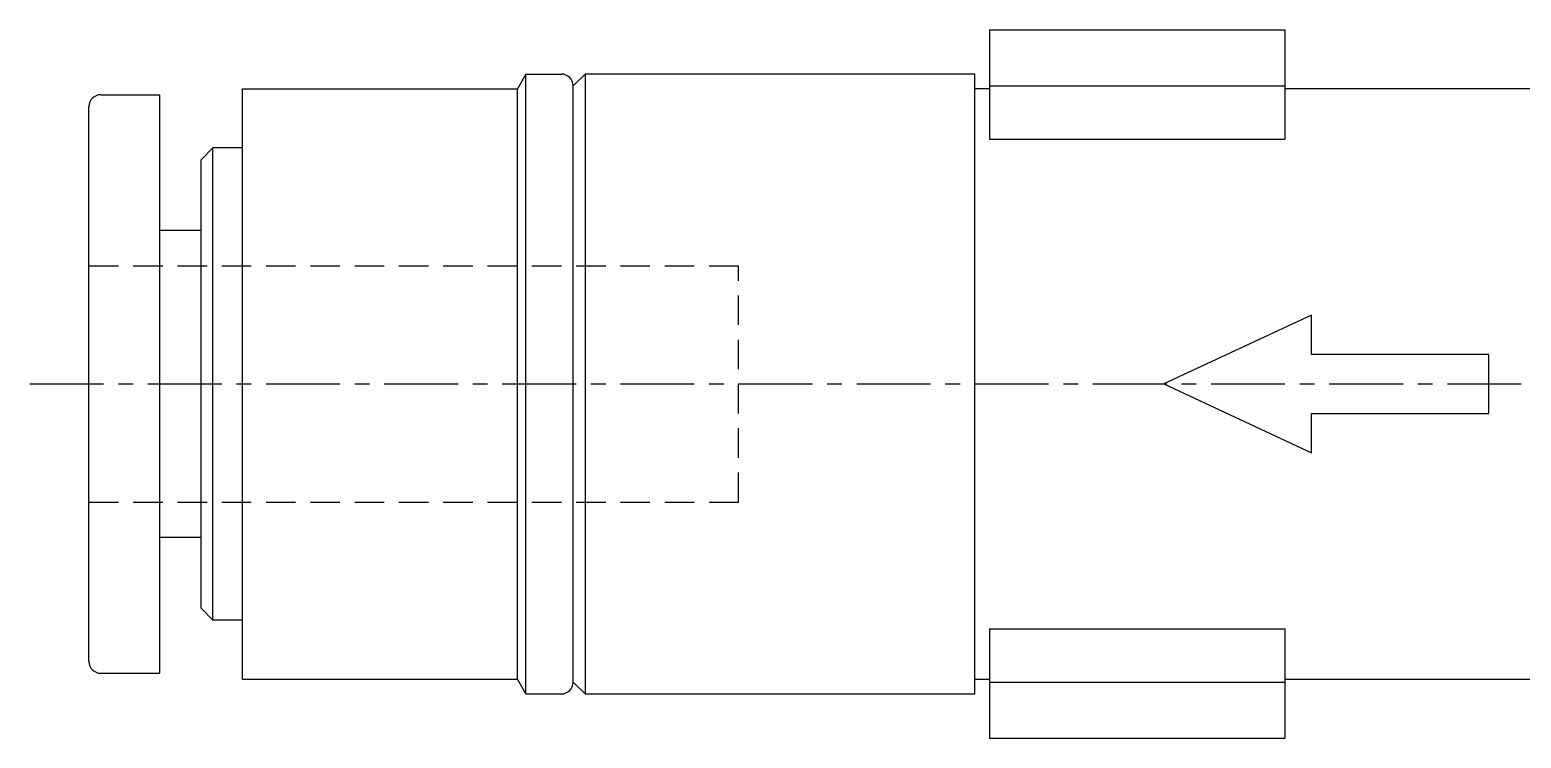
# Model space of a CAD drawing. Extents: x -1.6 to 71, y -20.2 to 60.8.
# Drawn here: x 20.47 to 45.72, y 48.77 to 60.77 of the extents above; entities that cross this region are included whole.
import ezdxf

# ---------------------------------------------------------------- set-up
doc = ezdxf.new("R2010")
doc.units = 0
doc.linetypes.add('CENTER', pattern=[2, 1.25, -0.25, 0.25, -0.25])
doc.linetypes.add('DASHED', pattern=[0.75, 0.5, -0.25])
doc.layers.get('0').update_dxf_attribs({"linetype": 'CONTINUOUS'})
doc.layers.add('CENTER', color=1, linetype='CENTER')

msp = doc.modelspace()

# ---------------------------------------------------------------- linework, layer by layer
at = {"color": 7, "linetype": 'CONTINUOUS'}
for p, q in [((36.716, 60.768), (36.716, 58.918)), ((36.716, 60.768), (41.716, 60.768)), ((41.716, 60.768), (41.716, 58.918)), ((28.866, 60.018), (28.722, 59.768)), ((28.866, 49.518), (28.866, 60.018)), ((28.866, 60.018), (29.466, 60.018)), ((29.866, 60.018), (29.666, 59.818)), ((36.466, 60.018), (29.866, 60.018)), ((29.866, 60.018), (29.866, 49.518)), ((36.466, 49.518), (36.466, 60.018)), ((21.666, 59.668), (22.666, 59.668)), ((22.666, 49.868), (22.666, 59.668)), ((24.066, 49.768), (24.066, 59.768)), ((24.066, 59.768), (28.722, 59.768)), ((28.722, 49.768), (28.722, 59.768)), ((29.666, 49.718), (29.666, 59.818)), ((29.666, 49.718), (29.666, 59.818)), ((36.716, 59.768), (36.466, 59.768)), ((36.716, 59.818), (41.716, 59.818)), ((47.716, 59.768), (41.716, 59.768)), ((21.466, 50.068), (21.466, 59.468)), ((36.716, 58.918), (41.716, 58.918)), ((23.566, 58.768), (23.366, 58.568)), ((24.066, 58.768), (23.566, 58.768)), ((23.566, 50.768), (23.566, 58.768)), ((23.366, 50.968), (23.366, 58.568)), ((23.366, 57.368), (22.666, 57.368)), ((42.166, 55.934), (39.666, 54.768)), ((42.166, 55.268), (42.166, 55.934)), ((45.166, 55.268), (42.166, 55.268)), ((45.166, 54.268), (45.166, 55.268)), ((39.666, 54.768), (42.166, 53.602)), ((42.166, 53.602), (42.166, 54.268)), ((42.166, 54.268), (45.166, 54.268)), ((23.366, 52.168), (22.666, 52.168)), ((23.566, 50.768), (23.366, 50.968)), ((24.066, 50.768), (23.566, 50.768)), ((36.716, 50.618), (41.716, 50.618)), ((36.716, 50.618), (36.716, 48.768)), ((41.716, 50.618), (41.716, 48.768)), ((21.666, 49.868), (22.666, 49.868)), ((24.066, 49.768), (28.722, 49.768)), ((28.866, 49.518), (28.722, 49.768)), ((36.466, 49.768), (36.716, 49.768)), ((41.716, 49.768), (47.716, 49.768)), ((28.866, 49.518), (29.466, 49.518)), ((29.666, 49.718), (29.866, 49.518)), ((29.866, 49.518), (36.466, 49.518)), ((36.716, 49.718), (41.716, 49.718)), ((36.716, 48.768), (41.716, 48.768))]:
    msp.add_line(p, q, dxfattribs=at)
at = {"color": 3, "linetype": 'DASHED'}
for p, q in [((21.466, 56.768), (32.466, 56.768)), ((32.466, 52.768), (32.466, 56.768)), ((21.466, 52.768), (32.466, 52.768))]:
    msp.add_line(p, q, dxfattribs=at)
at = {"color": 7, "linetype": 'CONTINUOUS'}
for centre, start, end in [((29.466, 59.818), 0, 90), ((21.666, 59.468), 90, 180), ((21.666, 50.068), 180, 270), ((29.466, 49.718), 270, 0)]:
    msp.add_arc(centre, 0.2, start, end, dxfattribs=at)
at = {"layer": 'CENTER', "color": 1, "linetype": 'CENTER'}
msp.add_line((20.466, 54.768), (70.966, 54.768), dxfattribs=at)

doc.saveas('drawing.dxf')
